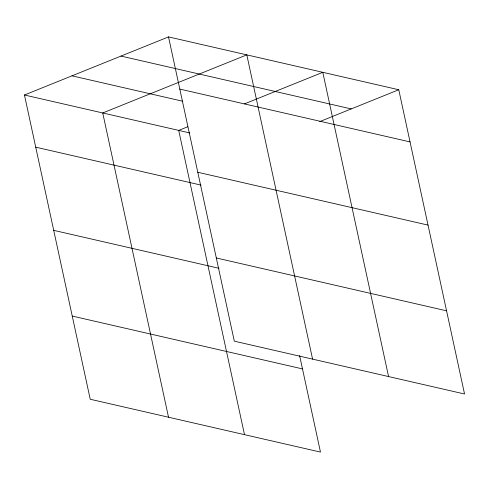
<?xml version="1.0" encoding="UTF-8"?>
<svg xmlns="http://www.w3.org/2000/svg" width="489" height="489" viewBox="0 0 489 489"><rect width="100%" height="100%" fill="white"/><g stroke="black" fill="none" stroke-linecap="round" stroke-linejoin="round"><path stroke-width="0.73" d="M299.592 355.491L320.478 452.093L90.233 399.256L24.45 95L168.522 36.907L398.767 89.744L464.55 394L234.304 341.163L168.522 36.907M187.8 126.737L178.711 130.398L244.494 434.654M244.451 103.894L322.789 72.311L388.572 376.567M319.733 121.614L398.767 89.744M120.979 56.076L351.224 108.913M179.805 89.077L410.045 141.914M71.993 75.826L182.733 101.241M24.45 95L189.781 132.941M197.788 172.262L428.034 225.105M35.728 147.171L201.058 185.111M216.321 257.972L446.567 310.815M53.717 230.356L219.041 268.296M72.244 316.065L302.489 368.908M312.587 359.128L246.804 54.872L102.733 112.965L168.516 417.221"/></g></svg>
